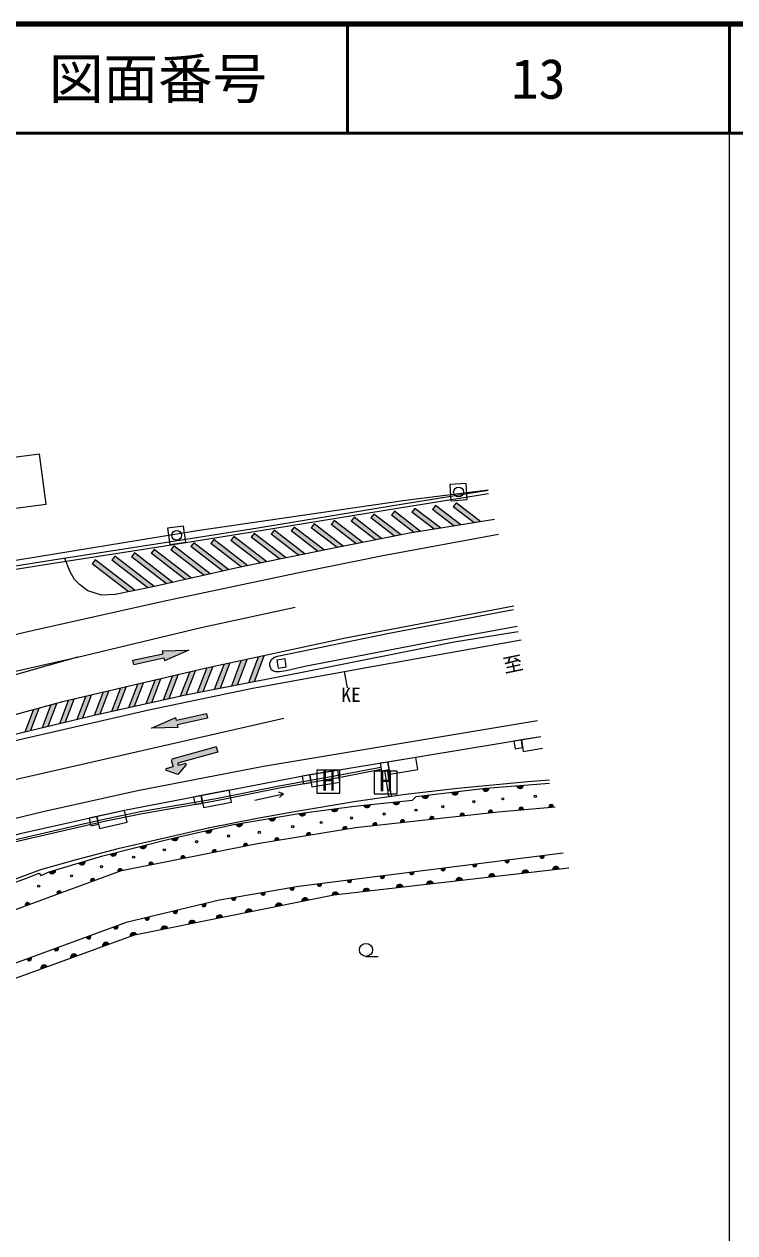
# Model space of a CAD drawing. Units: millimetres at full size, sheet at 1:1000; details may follow other scales. Extents: x -26383562 to 680000, y -222580654 to 380000.
# Drawn here: x 514350 to 579500, y 269193 to 380000 of the extents above; entities that cross this region are included whole.
import ezdxf
from ezdxf.enums import TextEntityAlignment as Align

# ---------------------------------------------------------------- set-up
doc = ezdxf.new("R2010")
doc.units = ezdxf.units.MM
doc.header["$LTSCALE"] = 1000
for name, color, linetype, lineweight in [('M-BGD', 7, 'Continuous', 25), ('M-BGD-EXST', 7, 'Continuous', 25), ('M-STR-STRC', 7, 'Continuous', 25), ('M-TTL', 2, 'Continuous', 140), ('M-TTL-BAND', 7, 'Continuous', 25), ('M-TTL-LINE', 7, 'Continuous', 50)]:
    doc.layers.add(name, color=color, linetype=linetype, lineweight=lineweight)
doc.layers.add('M-BMK-HTXT', color=7, linetype='Continuous')
doc.layers.add('M-TTL-TXT', color=7, linetype='Continuous')
doc.styles.add('ＭＳ ゴシック', font='')
doc.styles.get('ＭＳ ゴシック').set_extended_font_data('MS Gothic')

msp = doc.modelspace()

# ---------------------------------------------------------------- hatches: boundary and pattern name
at = {"layer": 'M-BGD'}
for points in [[(551442, 309323), (550821, 309249, 0.84072)], [(554169, 309651), (553548, 309577, 0.84072)], [(556989, 309983), (556367, 309916, 0.84072)], [(560123, 310227), (559499, 310177, 0.84072)], [(543118, 308116), (542497, 308034, 0.84072)], [(546094, 308467), (545472, 308402, 0.84072)], [(548784, 308746), (548161, 308681, 0.84072)], [(559713, 307964), (560113, 308000, 0.4608), (559893, 308216, 0.4608)], [(562463, 308208), (562863, 308244, 0.4608), (562642, 308460, 0.4608)], [(537405, 307278), (536788, 307172, 0.84072)], [(540153, 307725), (539532, 307643, 0.84072)], [(548848, 306809), (549248, 306853, 0.4608), (549022, 307064, 0.4608)], [(551521, 307103), (551921, 307147, 0.4608), (551695, 307359, 0.4608)], [(554311, 307411), (554711, 307455, 0.4608), (554485, 307666, 0.4608)], [(556910, 307697), (557309, 307741, 0.4608), (557084, 307953, 0.4608)], [(531560, 306176), (530950, 306038, 0.84072)], [(534375, 306757), (533758, 306651, 0.84072)], [(540235, 305613), (540632, 305679, 0.4608), (540395, 305878, 0.4608)], [(543574, 306164), (543970, 306229, 0.4608), (543734, 306429, 0.4608)], [(546324, 306531), (546723, 306575, 0.4608), (546497, 306786, 0.4608)], [(525567, 304765), (524960, 304613, 0.84072)], [(528478, 305480), (527868, 305342, 0.84072)], [(534454, 304617), (534848, 304695, 0.4608), (534605, 304887, 0.4608)], [(537320, 305133), (537717, 305198, 0.4608), (537480, 305397, 0.4608)], [(522829, 304078), (522222, 303926, 0.84072)], [(528725, 303482), (529119, 303560, 0.4608), (528876, 303751, 0.4608)], [(531586, 304049), (531980, 304127, 0.4608), (531738, 304319, 0.4608)], [(562017, 303785), (561619, 303735, 0.4608), (561847, 303527, 0.4608)], [(519962, 303285), (519362, 303107, 0.84072)], [(522970, 302290), (523353, 302413, 0.4608), (523089, 302575, 0.4608)], [(525785, 302899), (526180, 302977, 0.4608), (525937, 303169, 0.4608)], [(552949, 302646), (552551, 302596, 0.4608), (552779, 302388, 0.4608)], [(555846, 303010), (555447, 302960, 0.4608), (555676, 302752, 0.4608)], [(558820, 303384), (558422, 303334, 0.4608), (558650, 303126, 0.4608)], [(562776, 302479), (563398, 302550, 0.84072)], [(517233, 302473), (516633, 302295, 0.84072)], [(520448, 301366), (520825, 301504, 0.4608), (520556, 301655, 0.4608)], [(544373, 301569), (543975, 301519, 0.4608), (544203, 301311, 0.4608)], [(547372, 301946), (546973, 301896, 0.4608), (547202, 301688, 0.4608)], [(550088, 302287), (549690, 302237, 0.4608), (549918, 302029, 0.4608)], [(551245, 301148), (551866, 301220, 0.84072)], [(553929, 301458), (554551, 301529, 0.84072)], [(556909, 301802), (557531, 301873, 0.84072)], [(559987, 302157), (560609, 302228, 0.84072)], [(517377, 300240), (517754, 300378, 0.4608), (517485, 300530, 0.4608)], [(536433, 300418), (536037, 300348, 0.4608), (536276, 300152, 0.4608)], [(539094, 300886), (538698, 300816, 0.4608), (538937, 300620, 0.4608)], [(541604, 301222), (541205, 301172, 0.4608), (541434, 300963, 0.4608)], [(542559, 300127), (543178, 300217, 0.84072)], [(545416, 300475), (546038, 300547, 0.84072)], [(548462, 300827), (549084, 300899, 0.84072)], [(514473, 299175), (514850, 299313, 0.4608), (514581, 299465, 0.4608)], [(531013, 299385), (530623, 299292, 0.4608), (530873, 299110, 0.4608)], [(533758, 299947), (533362, 299877, 0.4608), (533600, 299681, 0.4608)], [(537387, 299095), (538000, 299218, 0.84072)], [(539802, 299578), (540416, 299701, 0.84072)], [(525808, 298136), (525417, 298042, 0.4608), (525667, 297860, 0.4608)], [(528392, 298756), (528002, 298662, 0.4608), (528252, 298481, 0.4608)], [(531957, 298009), (532571, 298132, 0.84072)], [(534634, 298545), (535248, 298668, 0.84072)], [(522929, 297346), (522552, 297208, 0.4608), (522822, 297056, 0.4608)], [(526890, 296996), (527504, 297119, 0.84072)], [(529428, 297503), (530041, 297626, 0.84072)], [(520439, 296434), (520062, 296295, 0.4608), (520331, 296144, 0.4608)], [(524053, 296366), (524652, 296548, 0.84072)], [(517483, 295351), (517105, 295212, 0.4608), (517375, 295061, 0.4608)], [(518611, 294377), (519199, 294591, 0.84072)], [(521545, 295446), (522133, 295660, 0.84072)], [(515001, 294441), (514623, 294303, 0.4608), (514893, 294152, 0.4608)], [(515867, 293377), (516455, 293592, 0.84072)]]:
    msp.add_hatch(color=256, dxfattribs=at).paths.add_polyline_path(points)
at = {"layer": 'M-STR-STRC'}
for points in [[(552062, 335861), (551788, 335504), (553758, 333991), (554370, 334088)], [(553950, 336113), (553676, 335756), (555593, 334283), (556205, 334381)], [(544587, 334793), (544313, 334436), (546555, 332714), (547141, 332832)], [(546414, 335092), (546140, 334735), (548312, 333067), (548898, 333184)], [(548285, 335357), (548011, 335000), (550087, 333406), (550698, 333503)], [(550173, 335609), (549899, 335252), (551922, 333698), (552534, 333796)], [(537271, 333603), (536997, 333246), (539533, 331298), (540118, 331417)], [(539106, 333896), (538832, 333539), (541286, 331654), (541871, 331773)], [(540933, 334195), (540659, 333838), (543040, 332009), (543626, 332127)], [(542760, 334494), (542486, 334137), (544797, 332362), (545383, 332479)], [(529897, 332458), (529623, 332101), (532554, 329850), (533126, 329978)], [(531732, 332751), (531458, 332394), (534274, 330231), (534858, 330350)], [(533578, 333035), (533304, 332678), (536027, 330587), (536611, 330705)], [(535425, 333319), (535151, 332962), (537780, 330943), (538364, 331061)], [(524457, 331529), (524183, 331172), (527401, 328701), (527974, 328828)], [(526262, 331845), (525988, 331488), (529119, 329084), (529691, 329211)], [(528067, 332161), (527793, 331804), (530836, 329467), (531409, 329595)], [(520848, 330897), (520574, 330540), (523927, 327964), (524510, 328084)], [(522653, 331213), (522379, 330856), (525675, 328324), (526158, 328423), (526256, 328445)], [(527059, 322285), (524312, 321686), (524397, 321298), (527144, 321896), (527202, 321628), (529444, 322601), (527000, 322553)], [(533209, 321424), (532684, 321311), (531813, 319030), (532333, 319131)], [(534783, 321763), (534258, 321650), (533374, 319332), (533894, 319433)], [(536357, 322102), (535833, 321989), (534934, 319635), (535454, 319736)], [(528464, 320351), (527935, 320227), (527108, 318061), (527634, 318177)], [(530052, 320725), (529522, 320600), (528687, 318411), (529146, 318513), (529212, 318525)], [(531634, 321085), (531110, 320973), (530253, 318727), (530773, 318828)], [(523701, 319231), (523172, 319106), (522372, 317010), (522898, 317127)], [(525289, 319604), (524760, 319480), (523951, 317360), (524477, 317477)], [(526876, 319978), (526347, 319853), (525529, 317710), (526056, 317827)], [(518939, 318110), (518409, 317986), (517613, 315898), (518143, 316025)], [(520526, 318484), (519997, 318359), (519203, 316279), (519733, 316406)], [(522114, 318857), (521585, 318733), (520793, 316660), (521320, 316777)], [(515735, 317287), (515198, 317144), (514431, 315135), (514962, 315262)], [(517344, 317718), (516808, 317574), (516022, 315516), (516552, 315643)], [(528410, 315778), (531153, 316391), (531067, 316779), (528323, 316166), (528263, 316435), (526027, 315450), (528470, 315510)], [(527994, 311932), (527396, 311769, 0.74206), (527391, 311577), (528446, 311226), (529176, 312065, 0.74206), (529074, 312227), (528476, 312064), (528450, 312160, -0.41421), (528520, 312283), (532096, 313259), (531964, 313741), (528003, 312660, 0.41388), (527862, 312415)]]:
    msp.add_hatch(color=256, dxfattribs=at).paths.add_polyline_path(points)

# ---------------------------------------------------------------- linework, layer by layer
at = {"layer": 'M-BGD'}
for p, q in [((543997, 319150), (543727, 320649)), ((547390, 311600), (547738, 309185)), ((547637, 311635), (547986, 309221)), ((538138, 309435), (537657, 309589)), ((545687, 294528), (546810, 294528))]:
    msp.add_line(p, q, dxfattribs=at)
for points in [[(501108, 334009), (516362, 336005), (515763, 340585), (500509, 338588)], [(553476, 336301), (554972, 336408), (554865, 337904), (553369, 337798)], [(527691, 332299), (529176, 332508), (528968, 333993), (527482, 333785)], [(537638, 320951), (538379, 321067), (538263, 321808), (537522, 321692)], [(559359, 313570), (560049, 313684), (559935, 314375), (559245, 314261)], [(547867, 311249), (550435, 311673), (550253, 312777), (547685, 312353)], [(540725, 310066), (543292, 310498), (543107, 311601), (540540, 311169)], [(547108, 311548), (547799, 311662), (547685, 312353), (546994, 312239)], [(539966, 310363), (540656, 310479), (540540, 311169), (539849, 311053)], [(530020, 308451), (530708, 308584), (530574, 309272), (529887, 309138)], [(530787, 308173), (533343, 308669), (533130, 309767), (530574, 309272)], [(520470, 306516), (521153, 306669), (521001, 307352), (520318, 307200)], [(521244, 306260), (523785, 306827), (523542, 307919), (521001, 307352)]]:
    msp.add_lwpolyline(points, close=True, dxfattribs=at)
for points in [[(375665, 311130), (376184, 311866), (386153, 314038), (392730, 314552), (406065, 316387), (421219, 318365), (430023, 319533), (438585, 320627), (442896, 321275), (447646, 321986), (453351, 320796), (461384, 322062), (469500, 323342), (487272, 326167), (505950, 329140), (517002, 330881), (527027, 332454), (535785, 333840), (548719, 335954), (556878, 337264)], [(375761, 310746), (376362, 311598), (386197, 313741), (392762, 314253), (406105, 316089), (421258, 318067), (430062, 319236), (438626, 320330), (442940, 320979), (447638, 321681), (453343, 320491), (461430, 321766), (469547, 323046), (487319, 325871), (505997, 328844), (517049, 330585), (527073, 332158), (535833, 333544), (548767, 335658), (556926, 336968)], [(556878, 337264), (549295, 336332), (530222, 333558), (512263, 330629), (498526, 328361), (473579, 324286), (463032, 322550)], [(559560, 324770), (551370, 323269), (540090, 321104), (538357, 320727), (537758, 320619), (537406, 320623), (537149, 320722), (537005, 320831), (536941, 321019), (536875, 321211), (536886, 321444), (537045, 321772), (537292, 321970), (537575, 322059), (547806, 324175), (559206, 326344)], [(561704, 314667), (540086, 311099), (523542, 307919), (513975, 305785), (500788, 302201), (488621, 298460), (472854, 292718), (453130, 284771), (432828, 276509)], [(561704, 314667), (559935, 314375), (560109, 313322), (561877, 313614)], [(455418, 285316), (461300, 287708), (465391, 289372), (473079, 292487), (478197, 294458), (482042, 295876), (484289, 296705), (488670, 298190), (492778, 299465), (499145, 301416), (505212, 303131), (512631, 305037), (516994, 306052), (519895, 306717), (521958, 307190), (525171, 307838), (531946, 309017), (537734, 310179), (543467, 311203), (547051, 311893)], [(455494, 285130), (461375, 287523), (465466, 289186), (473153, 292301), (478267, 294271), (482111, 295689), (484356, 296517), (488732, 298000), (492836, 299274), (499201, 301224), (505265, 302938), (512678, 304842), (517039, 305857), (519940, 306522), (522000, 306995), (525208, 307641), (531983, 308821), (537772, 309983), (543503, 311006), (547089, 311697)], [(433560, 272976), (444658, 277326), (452688, 280490), (463701, 284941), (469668, 287162), (477904, 290153), (484756, 292730), (492850, 295742), (493594, 293960), (494256, 294075), (504644, 298056), (514552, 301713), (515733, 302179), (515867, 301966), (516633, 302295), (521549, 303757), (527868, 305342), (533375, 306585), (539532, 307643), (544630, 308315), (549963, 308868), (550296, 309186), (556654, 309950), (562495, 310416)], [(511916, 301048), (515889, 302514), (519132, 303432), (523103, 304445), (531208, 306322), (535695, 307200), (539131, 307829), (544771, 308757), (549301, 309411), (554090, 309973), (560531, 310564), (562510, 310727)], [(535503, 308866), (538138, 309435), (537763, 309095)], [(363482, 233533), (386603, 244934), (401596, 252843), (411147, 257498), (423793, 263698), (434655, 268975), (445003, 273110), (456829, 277898), (472653, 283897), (488531, 289553), (504584, 295549), (523273, 302401), (535735, 304871), (544736, 306356), (557794, 307794), (563018, 308257)], [(563768, 304005), (539497, 300957), (532243, 299681), (523711, 297632), (513306, 293820), (497949, 288158), (483337, 282739), (466036, 276363), (450533, 270123), (430366, 261988), (426746, 260445), (420188, 257242), (401506, 247930), (385135, 239853), (365216, 230130)], [(365830, 228926), (395679, 243714), (424929, 258187), (429310, 260201), (440140, 264554), (454667, 270516), (461676, 273473), (486569, 282612), (506080, 289812), (524471, 296512), (542745, 300167), (564289, 302653)]]:
    msp.add_lwpolyline(points, dxfattribs=at)
for centre, radius in [((554171, 337103), 450), ((528329, 333146), 450), ((561215, 309209), 100), ((552728, 308265), 100), ((555572, 308725), 100), ((558229, 308977), 100), ((544358, 307228), 100), ((547356, 307583), 100), ((550267, 307938), 100), ((535905, 305916), 100), ((538965, 306425), 100), ((541577, 306811), 100), ((530159, 305048), 100), ((533080, 305573), 100), ((524380, 303628), 100), ((527192, 304307), 100), ((521438, 302758), 100), ((518693, 301917), 100), ((515670, 300977), 100), ((545687, 295128), 600)]:
    msp.add_circle(centre, radius, dxfattribs=at)
for centre, radius, start, end in [((551125, 309340), 318, 196.74948, 356.96721), ((553852, 309668), 318, 196.74948, 356.96721), ((556672, 310003), 318, 196.02676, 356.24449), ((559806, 310256), 318, 194.44604, 354.66377), ((542800, 308129), 318, 197.39989, 357.61762), ((545777, 308489), 318, 195.81414, 356.03187), ((548467, 308768), 318, 195.81414, 356.03187), ((559911, 308014), 203, 356.10409, 194.02747), ((562660, 308258), 203, 356.10409, 194.02747), ((537087, 307279), 318, 199.63852, 359.85625), ((539835, 307738), 318, 197.39989, 357.61762), ((549044, 306862), 203, 357.3254, 195.24878), ((551718, 307157), 203, 357.3254, 195.24878), ((554508, 307464), 203, 357.3254, 195.24878), ((557106, 307750), 203, 357.3254, 195.24878), ((531243, 306160), 318, 202.60961, 2.82734), ((534057, 306758), 318, 199.63852, 359.85625), ((540429, 305677), 203, 0.4037, 198.32708), ((543767, 306228), 203, 0.4037, 198.32708), ((546520, 306584), 203, 357.3254, 195.24878), ((525250, 304742), 318, 203.97685, 4.19458), ((528161, 305465), 318, 202.60961, 2.82734), ((534645, 304687), 203, 2.24847, 200.17186), ((537513, 305197), 203, 0.4037, 198.32708), ((522512, 304055), 318, 203.97685, 4.19458), ((528916, 303552), 203, 2.24847, 200.17186), ((531777, 304119), 203, 2.24847, 200.17186), ((561822, 303729), 203, 178.19646, 16.11984), ((519647, 303248), 318, 206.45687, 6.6746), ((523152, 302382), 203, 8.83826, 206.76165), ((525976, 302969), 203, 2.24847, 200.17186), ((552754, 302590), 203, 178.19646, 16.11984), ((555650, 302954), 203, 178.19646, 16.11984), ((558625, 303327), 203, 178.19646, 16.11984), ((563093, 302460), 318, 16.47386, 176.69159), ((516917, 302436), 318, 206.45687, 6.6746), ((520626, 301465), 203, 11.17269, 209.09608), ((544178, 301513), 203, 178.19646, 16.11984), ((547176, 301890), 203, 178.19646, 16.11984), ((549893, 302231), 203, 178.19646, 16.11984), ((551562, 301130), 318, 16.47386, 176.69159), ((554246, 301439), 318, 16.47386, 176.69159), ((557226, 301783), 318, 16.47386, 176.69159), ((560305, 302138), 318, 16.47386, 176.69159), ((517555, 300339), 203, 11.17269, 209.09608), ((536240, 300352), 203, 181.0184, 18.94178), ((538901, 300820), 203, 181.0184, 18.94178), ((541408, 301165), 203, 178.19646, 16.11984), ((542876, 300118), 318, 18.11821, 178.33594), ((545733, 300457), 318, 16.47386, 176.69159), ((548779, 300808), 318, 16.47386, 176.69159), ((514651, 299274), 203, 11.17269, 209.09608), ((530825, 299308), 203, 184.53828, 22.46166), ((533565, 299881), 203, 181.0184, 18.94178), ((537704, 299103), 318, 21.20154, 181.41927), ((540120, 299586), 318, 21.20154, 181.41927), ((525620, 298058), 203, 184.53828, 22.46166), ((528204, 298678), 203, 184.53828, 22.46166), ((532275, 298017), 318, 21.20154, 181.41927), ((534952, 298553), 318, 21.20154, 181.41927), ((522752, 297247), 203, 191.15743, 29.08082), ((527207, 297004), 318, 21.20154, 181.41927), ((529745, 297511), 318, 21.20154, 181.41927), ((520261, 296335), 203, 191.15743, 29.08082), ((524368, 296405), 318, 26.80174, 187.01947), ((517305, 295252), 203, 191.15743, 29.08082), ((518923, 294433), 318, 29.9094, 190.12713), ((521858, 295502), 318, 29.9094, 190.12713), ((514823, 294342), 203, 191.15743, 29.08082), ((516180, 293433), 318, 29.9094, 190.12713)]:
    msp.add_arc(centre, radius, start, end, dxfattribs=at)
at = {"layer": 'M-BGD-EXST'}
for p, q in [((543277, 311596), (541177, 311596)), ((541177, 311596), (541177, 309496)), ((543277, 309496), (543277, 311596)), ((548540, 311532), (546440, 311532)), ((546440, 311532), (546440, 309432)), ((548540, 309432), (548540, 311532)), ((541177, 309496), (543277, 309496)), ((546440, 309432), (548540, 309432))]:
    msp.add_line(p, q, dxfattribs=at)
at = {"layer": 'M-STR-STRC'}
for p, q in [((552062, 335861), (551788, 335504)), ((554370, 334088), (552062, 335861)), ((553950, 336113), (553676, 335756)), ((555593, 334283), (553676, 335756)), ((556205, 334381), (553950, 336113)), ((544587, 334793), (544313, 334436)), ((547141, 332832), (544587, 334793)), ((546414, 335092), (546140, 334735)), ((548312, 333067), (546140, 334735)), ((548898, 333184), (546414, 335092)), ((548285, 335357), (548011, 335000)), ((550087, 333406), (548011, 335000)), ((550698, 333503), (548285, 335357)), ((550173, 335609), (549899, 335252)), ((551922, 333698), (549899, 335252)), ((552534, 333796), (550173, 335609)), ((553758, 333991), (551788, 335504)), ((537271, 333603), (536997, 333246)), ((540118, 331417), (537271, 333603)), ((539106, 333896), (538832, 333539)), ((541286, 331654), (538832, 333539)), ((541871, 331773), (539106, 333896)), ((540933, 334195), (540659, 333838)), ((543040, 332009), (540659, 333838)), ((543626, 332127), (540933, 334195)), ((542760, 334494), (542486, 334137)), ((544797, 332362), (542486, 334137)), ((545383, 332479), (542760, 334494)), ((546555, 332714), (544313, 334436)), ((529898, 332459), (529624, 332102)), ((533126, 329978), (529896, 332459)), ((531732, 332751), (531458, 332394)), ((534858, 330350), (531732, 332751)), ((533578, 333035), (533304, 332678)), ((536027, 330587), (533304, 332678)), ((536611, 330705), (533578, 333035)), ((535425, 333319), (535151, 332962)), ((537780, 330943), (535151, 332962)), ((538364, 331061), (535425, 333319)), ((539533, 331298), (536997, 333246)), ((524457, 331529), (524183, 331172)), ((527974, 328828), (524457, 331529)), ((526262, 331845), (525988, 331488)), ((529119, 329084), (525988, 331488)), ((529691, 329211), (526262, 331845)), ((528067, 332161), (527793, 331804)), ((530836, 329467), (527793, 331804)), ((531409, 329595), (528067, 332161)), ((532554, 329850), (529623, 332101)), ((534274, 330231), (531458, 332394)), ((520848, 330897), (520574, 330540)), ((523927, 327964), (520574, 330540)), ((524510, 328084), (520848, 330897)), ((522653, 331213), (522379, 330856)), ((525675, 328324), (522379, 330856)), ((526256, 328445), (522653, 331213)), ((527401, 328701), (524183, 331172)), ((527000, 322553), (529444, 322601)), ((527000, 322553), (527059, 322285)), ((529444, 322601), (527202, 321628)), ((524312, 321686), (527059, 322285)), ((524397, 321298), (524312, 321686)), ((524397, 321298), (527144, 321896)), ((527144, 321896), (527202, 321628)), ((532333, 319131), (533209, 321424)), ((533374, 319332), (534258, 321650)), ((533894, 319433), (534783, 321763)), ((534934, 319635), (535833, 321989)), ((535454, 319736), (536357, 322102)), ((527634, 318177), (528464, 320351)), ((528687, 318411), (529522, 320600)), ((529212, 318525), (530052, 320725)), ((530253, 318727), (531110, 320973)), ((530773, 318828), (531634, 321085)), ((531813, 319030), (532684, 321311)), ((522898, 317127), (523701, 319231)), ((523951, 317360), (524760, 319480)), ((524477, 317477), (525289, 319604)), ((525529, 317710), (526347, 319853)), ((526056, 317827), (526876, 319978)), ((527108, 318061), (527935, 320227)), ((518143, 316025), (518939, 318110)), ((519203, 316279), (519997, 318359)), ((519733, 316406), (520526, 318484)), ((520793, 316660), (521585, 318733)), ((521320, 316777), (522114, 318857)), ((522372, 317010), (523172, 319106)), ((514431, 315135), (515198, 317144)), ((514962, 315262), (515735, 317287)), ((516022, 315516), (516808, 317574)), ((516552, 315643), (517344, 317718)), ((517613, 315898), (518409, 317986)), ((526027, 315450), (528263, 316435)), ((528323, 316166), (528263, 316435)), ((531067, 316779), (528323, 316166)), ((531153, 316391), (528410, 315778)), ((531067, 316779), (531153, 316391)), ((528470, 315510), (526027, 315450)), ((528470, 315510), (528410, 315778)), ((531964, 313741), (528003, 312660)), ((531964, 313741), (532096, 313259)), ((532096, 313259), (528520, 312283)), ((528446, 311226), (527391, 311577)), ((527396, 311769), (527994, 311932)), ((527862, 312415), (527994, 311932)), ((529176, 312065), (528446, 311226)), ((528450, 312160), (528476, 312064)), ((528476, 312064), (529074, 312227))]:
    msp.add_line(p, q, dxfattribs=at)
for points in [[(557463, 334581), (549683, 333342), (542750, 331951), (534143, 330205), (526158, 328423), (522696, 327711), (521449, 327649), (520189, 328048), (519416, 328621), (518954, 329094), (518542, 329842), (518092, 331020)], [(428674, 304327), (444758, 308045), (461458, 311975), (473711, 314877), (497710, 320344), (514802, 324360), (527079, 327093), (539849, 329777), (547233, 331296), (557822, 333255)], [(427240, 300369), (437618, 302855), (441984, 303941), (446649, 305144), (451537, 306265), (455532, 307181), (460494, 308212), (469876, 310448), (476590, 312097), (482174, 313344), (488700, 314941), (495521, 316433), (501171, 317745), (509843, 319759), (512740, 320497), (519235, 321970), (530582, 324680), (539193, 326549)], [(559226, 326635), (543806, 323705), (531061, 320962), (517872, 317859), (511119, 316053), (501672, 313389), (492815, 310555), (487044, 308513), (481945, 306715), (479190, 305673), (477742, 305054)], [(412018, 285188), (438120, 293184), (453654, 297869), (462410, 300391), (473152, 303674), (476574, 304719), (489970, 308553), (499172, 311187), (505851, 313005), (513240, 314849), (520763, 316653), (529146, 318513), (539822, 320583), (553776, 323360), (559649, 324323)], [(477742, 305054), (495428, 309838), (505729, 312500), (513807, 314387), (525789, 317155), (535296, 319132), (546401, 321130), (559925, 323563)], [(519235, 321970), (504342, 317750), (491188, 313629), (478014, 309158), (459302, 302755), (438855, 294973), (421905, 288866), (412018, 285188)], [(561398, 316119), (536287, 311959), (524728, 309713), (516105, 307798), (511640, 306708), (504476, 304839), (498370, 303102), (488565, 300052), (482041, 297770), (475234, 295234), (469331, 292920), (460075, 289213), (441521, 281624), (428077, 276301)], [(538169, 316331), (510259, 309988), (496825, 306185), (492646, 304921), (485442, 302486), (482643, 301540), (475399, 298846), (467495, 295581), (460790, 292911), (456606, 291184), (440794, 284806), (431108, 280869)]]:
    msp.add_lwpolyline(points, dxfattribs=at)
for centre, radius, start, end in [((528055, 312467), 200, 105.27046, 195.20611), ((527423, 311672), 100, 105.27046, 251.5804), ((528547, 312187), 100, 105.27046, 195.27046), ((529101, 312130), 100, 318.96053, 105.27046)]:
    msp.add_arc(centre, radius, start, end, dxfattribs=at)
at = {"layer": 'M-TTL'}
msp.add_line((680000, 380000), (40000, 380000), dxfattribs=at)
at = {"layer": 'M-TTL-BAND'}
msp.add_line((579000, 20000), (579000, 370000), dxfattribs=at)
at = {"layer": 'M-TTL-LINE'}
for p, q in [((543997, 380000), (543997, 370000)), ((579000, 380000), (579000, 370000)), ((40000, 370000), (680000, 370000))]:
    msp.add_line(p, q, dxfattribs=at)

# ---------------------------------------------------------------- texts
at = {"layer": 'M-BGD', "style": 'ＭＳ ゴシック'}
msp.add_text('KE', height=1320, dxfattribs=at).set_placement((543422, 317463), align=Align.BOTTOM_LEFT)
at = {"layer": 'M-BGD-EXST', "style": 'ＭＳ ゴシック'}
for p in [(541629, 309187), (546893, 309124)]:
    msp.add_text('H', height=1833, dxfattribs=at).set_placement(p, align=Align.BOTTOM_LEFT)
at = {"layer": 'M-BMK-HTXT', "style": 'ＭＳ ゴシック'}
msp.add_text('至', height=1320, rotation=11.746, dxfattribs=at).set_placement((558489, 320121), align=Align.BOTTOM_LEFT)
at = {"layer": 'M-TTL-TXT', "style": 'ＭＳ ゴシック'}
for s, p in [('図面番号', (526622, 375000)), ('13', (561497, 375000))]:
    msp.add_text(s, height=3666, dxfattribs=at).set_placement(p, align=Align.MIDDLE_CENTER)

doc.saveas('drawing.dxf')
